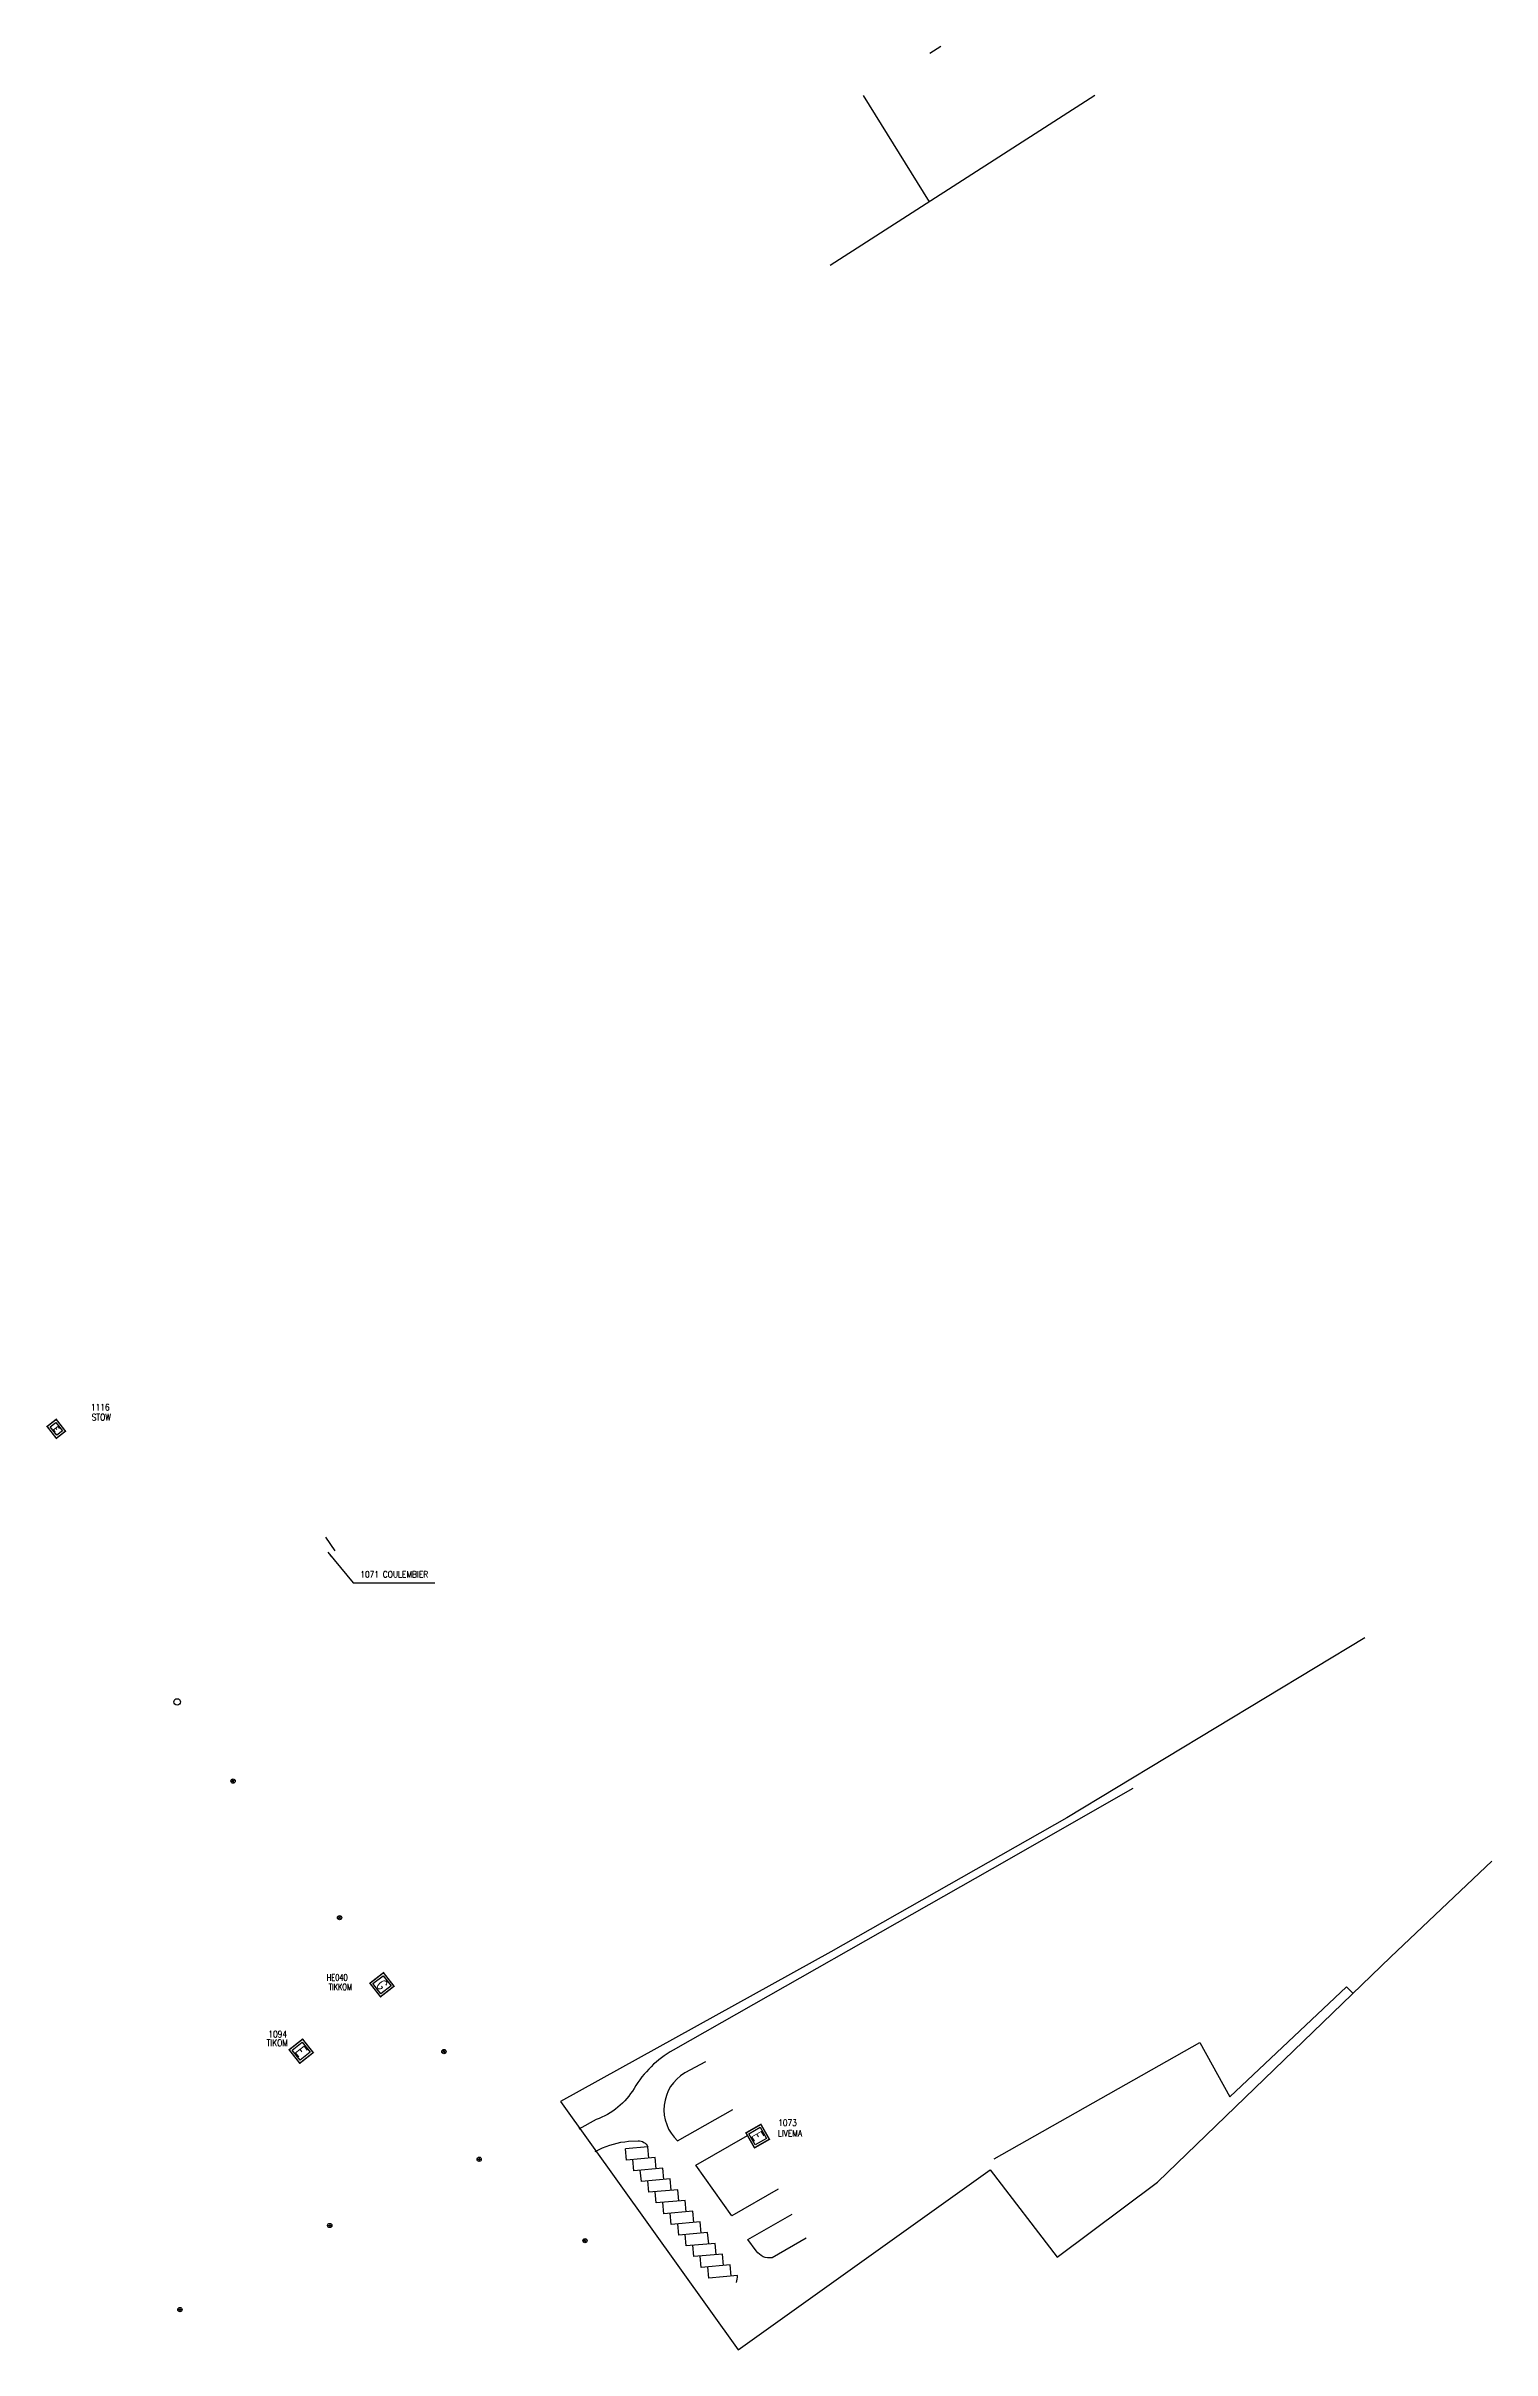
# Model space of a CAD drawing. Header units: millimetres. Extents: x 75979 to 76725, y 157078 to 158000.
# Drawn here: x 75979 to 76316, y 157463 to 158000 of the extents above; entities that cross this region are included whole.
import ezdxf
from ezdxf.enums import TextEntityAlignment as Align

# ---------------------------------------------------------------- set-up
doc = ezdxf.new("R2010")
doc.units = ezdxf.units.MM
doc.layers.get('0').update_dxf_attribs({"linetype": 'CONTINUOUS'})
for name, color, linetype in [('BF05', 7, 'CONTINUOUS'), ('BR01', 7, 'CONTINUOUS'), ('BR06', 7, 'CONTINUOUS'), ('BR12', 7, 'CONTINUOUS'), ('G_210', 7, 'CONTINUOUS'), ('M_200', 7, 'CONTINUOUS'), ('W0101', 7, 'CONTINUOUS'), ('W0104', 1, 'CONTINUOUS')]:
    doc.layers.add(name, color=color, linetype=linetype)
doc.styles.add('B_ROMANS', font='ROMANS.shx', dxfattribs={"width": 0.75})
doc.styles.add('G_ROMANS', font='ROMANS.SHX', dxfattribs={"width": 0.75})
doc.styles.add('M_ROMANS', font='ROMANS.shx', dxfattribs={"width": 0.75})
doc.styles.get("Standard").update_dxf_attribs({"font": 'romans.shx', "width": 0.85})
doc.dimstyles.get("Standard").update_dxf_attribs({"dimtxt": 1.5, "dimasz": 1.2, "dimexe": 0.625, "dimexo": 0.625, "dimgap": 0.25, "dimtad": 1, "dimdec": 1, "dimzin": 0, "dimdsep": 46, "dimtxsty": 'Standard', "dimcen": -0.5, "dimadec": 0, "dimazin": 0, "dimtfac": 1, "dimtdec": 1, "dimtmove": 0, "dimatfit": 3, "dimfxl": 1, "dimtolj": 1, "dimtzin": 0, "dimarcsym": 0})

# ---------------------------------------------------------------- blocks, each defined once
blk = doc.blocks.new('G_210_17')
at = {"color": 0, "linetype": 'Continuous', "const_width": 0.35, "flags": 128}
blk.add_lwpolyline([(2, 2), (2, -2), (-2, -2), (-2, 2)], close=True, dxfattribs=at)
at = {"color": 0, "linetype": 'Continuous'}
blk.add_lwpolyline([(-1.5, 1.5), (1.5, 1.5), (1.5, -1.5), (-1.5, -1.5)], close=True, dxfattribs=at)
at = {"color": 0, "linetype": 'Continuous', "style": 'G_ROMANS', "width": 0.75}
blk.add_text('G', height=2.5, dxfattribs=at).set_placement((0, 0), align=Align.MIDDLE_CENTER)
for tag, height, p in [('NUM', 4, (0, 14)), ('NOM', 4, (0, 9)), ('BCL', 3, (0, 5))]:
    blk.add_attdef(tag, text='', height=height, dxfattribs=at).set_placement(p, align=Align.MIDDLE)
at = {"color": 0, "linetype": 'Continuous', "style": 'G_ROMANS', "width": 0.75, "flags": 3}
for tag, p in [('DEF_LEG', (0.14, -5.11)), ('DEF_COUP', (0.14, -7.61)), ('DEF_TYPE', (0.14, -10.11))]:
    blk.add_attdef(tag, text='', height=1.2, dxfattribs=at).set_placement(p, align=Align.MIDDLE)
blk = doc.blocks.new('BR0601')
at = {"color": 0, "linetype": 'Continuous'}
blk.add_circle((0, 0), 0.75, dxfattribs=at)
blk = doc.blocks.new('BR1209')
at = {"color": 0, "linetype": 'Continuous', "flags": 128}
for points in [[(-0.5, 0), (0.5, 0)], [(0, 0.5), (0, -0.5)]]:
    blk.add_lwpolyline(points, dxfattribs=at)
at = {"color": 0, "linetype": 'Continuous'}
blk.add_circle((0, 0), 0.5, dxfattribs=at)
at = {"color": 0, "linetype": 'Continuous', "style": 'B_ROMANS', "width": 0.75}
blk.add_attdef('NUM', text='', height=1.2, dxfattribs=at).set_placement((0, 2), align=Align.MIDDLE)
at = {"color": 0, "linetype": 'Continuous', "style": 'B_ROMANS', "width": 0.75, "flags": 3}
for tag, p in [('DEF_LEG', (0, -10)), ('DEF_COUP', (0, -12.5)), ('DEF_TYPE', (0, -15))]:
    blk.add_attdef(tag, text='', height=1.2, dxfattribs=at).set_placement(p, align=Align.MIDDLE)
blk = doc.blocks.new('M_200_59')
at = {"layer": 'M_200', "color": 0, "linetype": 'Continuous', "const_width": 0.35, "flags": 128}
blk.add_lwpolyline([(4, 4), (4, 0), (0, 0), (0, 4)], close=True, dxfattribs=at)
at = {"layer": 'M_200', "color": 0, "linetype": 'Continuous'}
blk.add_lwpolyline([(0.5, 3.5), (3.5, 3.5), (3.5, 0.5), (0.5, 0.5)], close=True, dxfattribs=at)
at = {"layer": 'M_200', "insert": (2, 2), "char_height": 2.5, "width": 4, "attachment_point": 5}
blk.add_mtext('E', dxfattribs=at)
at = {"layer": 'M_200', "color": 0, "linetype": 'Continuous', "width": 0.85}
for tag, p in [('NUM', (2, 17.06)), ('NOM', (2, 10.65))]:
    blk.add_attdef(tag, text='', height=4, dxfattribs=at).set_placement(p, align=Align.MIDDLE)
at = {"layer": 'M_200', "color": 0, "linetype": 'Continuous', "style": 'M_ROMANS', "width": 0.75, "flags": 3}
for tag, p in [('DEF_COUP', (1.87, -5.49)), ('DEF_LEG', (1.87, -2.99)), ('DEF_TYPE', (1.87, -7.99))]:
    blk.add_attdef(tag, text='', height=1.2, dxfattribs=at).set_placement(p, align=Align.MIDDLE)
blk = doc.blocks.new('*U7')
at = {"layer": 'M_200', "color": 0, "linetype": 'Continuous', "const_width": 0.35, "flags": 128}
blk.add_lwpolyline([(3.5, 2.7), (3.5, 0), (0, 0), (0, 2.7)], close=True, dxfattribs=at)
at = {"layer": 'M_200', "color": 0, "linetype": 'Continuous'}
blk.add_lwpolyline([(0.5, 2.2), (3, 2.2), (3, 0.5), (0.5, 0.5)], close=True, dxfattribs=at)
at = {"layer": 'M_200', "insert": (1.8, 1.35), "char_height": 1.27, "width": 1.7766, "attachment_point": 5}
blk.add_mtext('E', dxfattribs=at)
at = {"layer": 'M_200', "color": 0, "linetype": 'Continuous', "width": 0.85}
for tag, p in [('NUM', (2, 17.06)), ('NOM', (2, 10.65))]:
    blk.add_attdef(tag, text='', height=4, dxfattribs=at).set_placement(p, align=Align.MIDDLE)
at = {"layer": 'M_200', "color": 0, "linetype": 'Continuous', "style": 'M_ROMANS', "width": 0.75, "flags": 3}
for tag, p in [('DEF_COUP', (1.87, -5.49)), ('DEF_LEG', (1.87, -2.99)), ('DEF_TYPE', (1.87, -7.99))]:
    blk.add_attdef(tag, text='', height=1.2, dxfattribs=at).set_placement(p, align=Align.MIDDLE)

msp = doc.modelspace()

# ---------------------------------------------------------------- linework, layer by layer
at = {"layer": 'BF05', "color": 252}
for p, q in [((76286.51, 157628.67), (76217, 157586.73)), ((76217, 157586.73), (76161.95, 157555.5)), ((76292.62, 157554.29), (76316.17, 157576.64)), ((76161.95, 157555.5), (76098.85, 157520.54)), ((76238.17, 157501.73, 91), (76292.62, 157554.29)), ((76098.85, 157520.54), (76140.27, 157462.61)), ((76140.27, 157462.61), (76199.13, 157504.62)), ((76199.13, 157504.62), (76214.71, 157484.28)), ((76214.71, 157484.28), (76238.17, 157501.73, 91))]:
    msp.add_line(p, q, dxfattribs=at)
at = {"layer": 'BR01', "color": 252, "flags": 128}
for points in [[(76232.4, 157593.57), (76199.58, 157574.84), (76125.1, 157532.54, 0.130453), (76116.01, 157523.62, -0.17544), (76107.15, 157516.33), (76103.13, 157514.09)], [(76132.69, 157529.78), (76127.81, 157527.21, 0.4981), (76126.15, 157511.37), (76139.02, 157518.68)], [(76106.91, 157508.88), (76107.86, 157509.35, -0.092875), (76114.7, 157511.27), (76116.95, 157511.41, -0.289989), (76119.2, 157509.99)], [(76156.13, 157488.65), (76148.19, 157484.1, -0.297662), (76144.53, 157485.7), (76142.53, 157488.36), (76152.93, 157494.26)], [(76139.92, 157478.34, 0.055865), (76140.16, 157479.97)]]:
    msp.add_lwpolyline(points, format="xyb", dxfattribs=at)
for points in [[(76200.02, 157507.16), (76248.05, 157534.31), (76254.99, 157521.68), (76282.27, 157547.29), (76283.69, 157545.79)], [(76119.2, 157509.99), (76113.97, 157509.53)], [(76119.44, 157507.35), (76119.2, 157509.99)], [(76149.62, 157500.08), (76138.78, 157493.88), (76130.39, 157505.71), (76142.47, 157512.62)], [(76114.21, 157506.89), (76113.97, 157509.53)], [(76120.95, 157507.49), (76114.21, 157506.89)], [(76115.95, 157504.39), (76115.72, 157507.03)], [(76122.69, 157504.99), (76115.95, 157504.39)], [(76117.7, 157501.89), (76117.46, 157504.52)], [(76121.18, 157504.85), (76120.95, 157507.49)], [(76122.93, 157502.35), (76122.69, 157504.99)], [(76124.44, 157502.48), (76117.7, 157501.89)], [(76119.44, 157499.39), (76119.21, 157502.02)], [(76126.19, 157499.98), (76119.44, 157499.39)], [(76121.19, 157496.88), (76120.96, 157499.52)], [(76124.67, 157499.85), (76124.44, 157502.48)], [(76126.42, 157497.35), (76126.19, 157499.98)], [(76127.93, 157497.48), (76121.19, 157496.88)], [(76122.94, 157494.38), (76122.7, 157497.02)], [(76129.68, 157494.98), (76122.94, 157494.38)], [(76124.68, 157491.88), (76124.45, 157494.52)], [(76128.17, 157494.84), (76127.93, 157497.48)], [(76129.91, 157492.34), (76129.68, 157494.98)], [(76131.43, 157492.48), (76124.68, 157491.88)], [(76126.43, 157489.38), (76126.2, 157492.01)], [(76133.17, 157489.97), (76126.43, 157489.38)], [(76128.18, 157486.88), (76127.94, 157489.51)], [(76131.66, 157489.84), (76131.43, 157492.48)], [(76133.41, 157487.34), (76133.17, 157489.97)], [(76134.92, 157487.47), (76128.18, 157486.88)], [(76129.92, 157484.37), (76129.69, 157487.01)], [(76136.67, 157484.97), (76129.92, 157484.37)], [(76131.67, 157481.87), (76131.44, 157484.51)], [(76135.15, 157484.84), (76134.92, 157487.47)], [(76136.9, 157482.33), (76136.67, 157484.97)], [(76138.41, 157482.47), (76131.67, 157481.87)], [(76133.42, 157479.37), (76133.18, 157482.01)], [(76140.16, 157479.97), (76133.42, 157479.37)], [(76138.65, 157479.83), (76138.41, 157482.47)]]:
    msp.add_lwpolyline(points, dxfattribs=at)
at = {"layer": 'M_200', "flags": 128}
msp.add_lwpolyline([(76043.98, 157652.21), (76046.2, 157649.01)], dxfattribs=at)
at = {"layer": 'W0101', "color": 252}
for points in [[(76184.99, 157998.35), (76187.57, 158000)], [(76223.49, 157988.47), (76161.73, 157948.84)]]:
    msp.add_lwpolyline(points, dxfattribs=at)
at = {"layer": 'W0104', "color": 252}
msp.add_lwpolyline([(76169.47, 157988.46), (76184.87, 157963.69)], dxfattribs=at)

# ---------------------------------------------------------------- block references
at = {"layer": 'BR06', "color": 252}
msp.add_blockref('BR0601', (76009.39, 157613.76), dxfattribs=at)
at = {"layer": 'BR12'}
for p, rotation in [((76022.45, 157595.3), 213.1185240579601), ((76047.29, 157563.44), 213.1185240579601), ((76071.64, 157532.21), 213.11852405796), ((76104.55, 157488.09), 213.1185240579601)]:
    msp.add_blockref('BR1209', p, dxfattribs=dict(at, rotation=rotation))
for p in [(76079.86, 157507.09), (76045, 157491.63), (76010.04, 157472.03)]:
    msp.add_blockref('BR1209', p, dxfattribs=at)
at = {"layer": 'G_210'}
ref = msp.add_blockref('G_210_17', (76057.18, 157547.79), dxfattribs=dict(at, rotation=307.9553358059769))
ref.add_attrib('NUM', 'HE040', dxfattribs={"layer": '0', "color": 0, "linetype": 'Continuous', "height": 1.5, "style": 'G_ROMANS', "width": 0.75}).set_placement((76046.73, 157549.47), align=Align.MIDDLE)
ref.add_attrib('NOM', 'TIKKOM', dxfattribs={"layer": '0', "color": 0, "linetype": 'Continuous', "height": 1.5, "style": 'G_ROMANS', "width": 0.75}).set_placement((76047.45, 157547.28), align=Align.MIDDLE)
at = {"layer": 'M_200'}
ref = msp.add_blockref('*U7', (75979.04, 157678.01), dxfattribs=dict(at, rotation=307.9262192124266))
ref.add_attrib('NUM', '1116', dxfattribs={"color": 0, "linetype": 'Continuous', "height": 1.5, "width": 0.85}).set_placement((75991.45, 157682.5), align=Align.MIDDLE)
ref.add_attrib('NOM', 'STOW', dxfattribs={"color": 0, "linetype": 'Continuous', "height": 1.5, "width": 0.85}).set_placement((75991.69, 157680.17), align=Align.MIDDLE)
ref = msp.add_blockref('M_200_59', (76035.52, 157532.62), dxfattribs=dict(at, rotation=308.2443491095196))
ref.add_attrib('NUM', '1094', dxfattribs={"color": 0, "linetype": 'Continuous', "height": 1.5, "width": 0.85}).set_placement((76032.85, 157536.26), align=Align.MIDDLE)
ref.add_attrib('NOM', 'TIKOM', dxfattribs={"color": 0, "linetype": 'Continuous', "height": 1.5, "width": 0.85}).set_placement((76032.75, 157534.23), align=Align.MIDDLE)
ref = msp.add_blockref('M_200_59', (76142.12, 157513.23), dxfattribs=dict(at, rotation=299.6751728056112))
ref.add_attrib('NUM', '1073', dxfattribs={"color": 0, "linetype": 'Continuous', "height": 1.5, "width": 0.85}).set_placement((76151.81, 157515.59), align=Align.MIDDLE)
ref.add_attrib('NOM', 'LIVEMA', dxfattribs={"color": 0, "linetype": 'Continuous', "height": 1.5, "width": 0.85}).set_placement((76152.37, 157513.15), align=Align.MIDDLE)

# ---------------------------------------------------------------- texts
at = {"layer": 'M_200', "linetype": 'Continuous', "insert": (76052.12, 157644.27), "char_height": 1.5, "attachment_point": 1}
msp.add_mtext('\\A1;1071 COULEMBIER', dxfattribs=at)

# ---------------------------------------------------------------- leaders
at = {"layer": 'M_200', "linetype": 'Continuous', "annotation_type": 0, "has_hookline": 1, "hookline_direction": 0, "text_width": 17.36}
msp.add_leader([(76044.52, 157648.69), (76050.42, 157641.52), (76051.62, 157641.52)], dimstyle='Standard', override={"dimgap": 0.5, "dimtad": 1}, dxfattribs=at)

doc.saveas('drawing.dxf')
